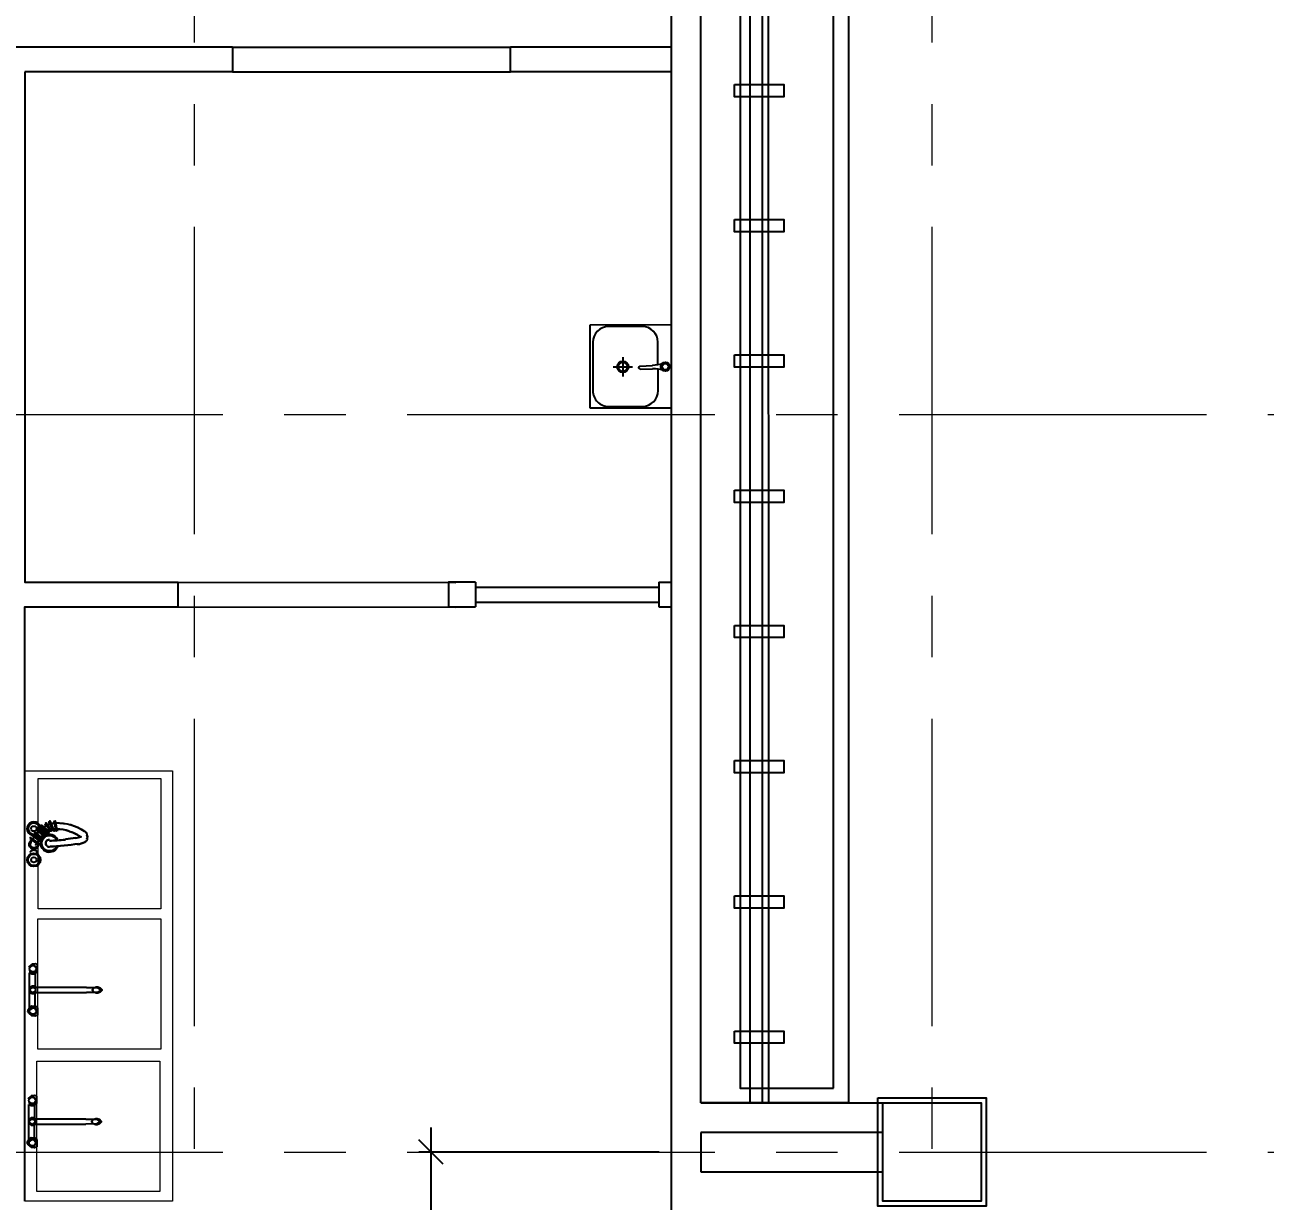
# Model space of a CAD drawing. Header units: millimetres. Extents: x 0 to 8967983, y -224399 to 13801.
# Drawn here: x 61904 to 66949, y -187381 to -182596 of the extents above; entities that cross this region are included whole.
import ezdxf
from ezdxf import colors
from ezdxf.entities.mleader import LeaderData, LeaderLine
from ezdxf.math import Vec2, Vec3

# ---------------------------------------------------------------- set-up
doc = ezdxf.new("R2010")
doc.units = ezdxf.units.MM
doc.header["$LTSCALE"] = 10
doc.linetypes.add('CENTER', pattern=[2, 1.25, -0.25, 0.25, -0.25])
for name, color, linetype, lineweight in [('013', 7, 'Continuous', 13), ('АР_Оси', 142, 'Continuous', 9), ('Оборудование пищеблок', 250, 'Continuous', 5)]:
    doc.layers.add(name, color=color, linetype=linetype, lineweight=lineweight)
doc.layers.add('Архитектура', color=251, linetype='Continuous')
doc.layers.get('0').off()
doc.layers.get('0').freeze()
doc.styles.add('ISOCPEUR', font='isocpeur.TTF', dxfattribs={"width": 0.7})
doc.styles.add('ГОСТ 2.304', font='isocpeur.TTF', dxfattribs={"width": 0.7})
doc.dimstyles.new('СПДС', dxfattribs={"dimscale": 100, "dimtxt": 2.5, "dimasz": 1, "dimexe": 1.5, "dimexo": 0, "dimgap": 1, "dimtad": 1, "dimdec": 0, "dimrnd": 5, "dimtxsty": 'ГОСТ 2.304', "dimblk": 'OBLIQUE', "dimcen": 2.5, "dimdle": 1, "dimadec": 0, "dimazin": 2, "dimtfac": 0.75, "dimtdec": 0, "dimtmove": 1, "dimatfit": 3, "dimfxl": 1, "dimtolj": 1, "dimarcsym": 1})

# ---------------------------------------------------------------- blocks, each defined once
blk = doc.blocks.new('раковина столовая 2')
for points in [[(970111.9, -22806.1), (970111.9, -17235.9), (969511.9, -17235.9), (969511.9, -22806.1)], [(969571.9, -22746.1), (969571.9, -17314), (969951.9, -17314), (969951.9, -22746.1)], [(969974.7, -17564), (969774.7, -17564), (969774.7, -17614), (969974.7, -17614)], [(969974.7, -18114), (969774.7, -18114), (969774.7, -18164), (969974.7, -18164)], [(969974.7, -18664), (969774.7, -18664), (969774.7, -18714), (969974.7, -18714)], [(969974.7, -19214), (969774.7, -19214), (969774.7, -19264), (969974.7, -19264)], [(969974.7, -19764), (969774.7, -19764), (969774.7, -19814), (969974.7, -19814)], [(969974.7, -20314), (969774.7, -20314), (969774.7, -20364), (969974.7, -20364)], [(969974.7, -20864), (969774.7, -20864), (969774.7, -20914), (969974.7, -20914)], [(969974.7, -21414), (969774.7, -21414), (969774.7, -21464), (969974.7, -21464)], [(969974.7, -21964), (969774.7, -21964), (969774.7, -22014), (969974.7, -22014)], [(969974.7, -22514), (969774.7, -22514), (969774.7, -22564), (969974.7, -22564)]]:
    blk.add_lwpolyline(points, close=True)
blk = doc.blocks.new('_DOTSMALL')
at = {"color": 0, "linetype": 'ByBlock', "const_width": 0.5}
blk.add_lwpolyline([(-0.0625, 0, 1), (0.0625, 0, 1)], format="xyb", close=True, dxfattribs=at)
blk = doc.blocks.new('A$C8adc73d5')
at = {"layer": 'Оборудование пищеблок', "color": 217, "true_color": 0x93278f}
for points in [[(1750, 0), (0, 0), (0, 600), (1750, 600)], [(570.1, 51.5), (40.1, 51.5), (40.1, 551.5), (570.1, 551.5)], [(1148.2, 46.9), (618.2, 46.9), (618.2, 546.9), (1148.2, 546.9)], [(1719.4, 46.3), (1189.4, 46.3), (1189.4, 546.3), (1719.4, 546.3)]]:
    blk.add_lwpolyline(points, close=True, dxfattribs=at)
blk = doc.blocks.new('_Oblique')
at = {"color": 0, "linetype": 'ByBlock', "lineweight": -2}
blk.add_line((-0.5, -0.5), (0.5, 0.5), dxfattribs=at)
blk = doc.blocks.new('*D464')
at = {"layer": '013', "color": 0, "linetype": 'ByBlock', "lineweight": -2, "transparency": 16777216}
for p, q in [((63556.4, -189299), (63556.4, -187080.9)), ((64484, -187180.9), (63506.4, -187180.9)), ((64604, -189199), (63506.4, -189199))]:
    blk.add_line(p, q, dxfattribs=at)
at = {"layer": 'Defpoints', "color": 0, "linetype": 'ByBlock', "transparency": 16777216}
for p in [(63556.4, -187180.9), (64534, -187180.9), (64654, -189199)]:
    blk.add_point(p, dxfattribs=at)
at = {"layer": '013', "color": 0, "linetype": 'ByBlock', "lineweight": -2, "transparency": 16777216, "xscale": 100, "yscale": 100, "zscale": 100}
for p, rotation in [((63556.4, -187180.9), 90), ((63556.4, -189199), 270)]:
    blk.add_blockref('_Oblique', p, dxfattribs=dict(at, rotation=rotation))
at = {"layer": '013', "color": 0, "linetype": 'ByBlock', "transparency": 16777216, "insert": (63331.4, -188189.9), "char_height": 250, "attachment_point": 5, "rotation": 90, "style": 'ГОСТ 2.304'}
blk.add_mtext('\\A1;2020', dxfattribs=at)
blk = doc.blocks.new('*D523')
at = {"layer": '013', "color": 0, "linetype": 'ByBlock', "lineweight": -2, "transparency": 16777216}
for p, q in [((47977.1, -6030.5), (47977.1, -6735.6)), ((47015.2, -6130.5), (47015.2, -6735.6)), ((48077.1, -6585.6), (46915.2, -6585.6)), ((69773.4, -206645.8), (69773.4, -207945.8)), ((70483.9, -206745.8), (69623.4, -206745.8)), ((70362, -207845.8), (69623.4, -207845.8))]:
    blk.add_line(p, q, dxfattribs=at)
at = {"layer": 'Defpoints', "color": 0, "linetype": 'ByBlock', "transparency": 16777216}
for p in [(47977.1, -6030.5), (47015.2, -6130.5), (47015.2, -6585.6), (70483.9, -206745.8), (69773.4, -207845.8), (70362, -207845.8)]:
    blk.add_point(p, dxfattribs=at)
at = {"layer": '013', "color": 0, "linetype": 'ByBlock', "lineweight": -2, "transparency": 16777216, "xscale": 100, "yscale": 100, "zscale": 100}
for p, rotation in [((47015.2, -6585.6), 180), ((69773.4, -206745.8), 90), ((69773.4, -207845.8), 270)]:
    blk.add_blockref('_Oblique', p, dxfattribs=dict(at, rotation=rotation))
blk.add_blockref('_Oblique', (47977.1, -6585.6), dxfattribs=at)
at = {"layer": '013', "color": 0, "linetype": 'ByBlock', "transparency": 16777216, "insert": (47496.2, -6360.6), "char_height": 250, "attachment_point": 5, "style": 'ГОСТ 2.304'}
blk.add_mtext('\\A1;960', dxfattribs=at)
at = {"layer": '013', "color": 0, "linetype": 'ByBlock', "transparency": 16777216, "insert": (69548.4, -207295.8), "char_height": 250, "attachment_point": 5, "rotation": 90, "style": 'ГОСТ 2.304'}
blk.add_mtext('\\A1;1100', dxfattribs=at)
blk = doc.blocks.new('*D524')
at = {"layer": '013', "color": 0, "linetype": 'ByBlock', "lineweight": -2, "transparency": 16777216}
for p, q in [((49025.2, -5880.5), (49025.2, -5780.5)), ((48615.2, -5880.5), (49175.2, -5880.5)), ((49025.2, -5880.5), (49025.2, -6030.5)), ((49025.2, -5880.5), (49025.2, -6030.5)), ((48492.4, -6030.5), (49175.2, -6030.5)), ((49025.2, -6030.5), (49025.2, -6130.5)), ((49025.2, -6728.6), (49025.2, -6030.5)), ((70806.5, -197915.9), (70806.5, -197815.9)), ((71073.3, -197915.9), (70656.5, -197915.9)), ((70806.5, -197965.9), (70806.5, -197915.9)), ((70806.5, -197965.9), (70806.5, -197915.9)), ((70806.5, -197940.9), (70271.1, -198142.2)), ((71121.1, -197965.9), (70656.5, -197965.9)), ((70806.5, -197965.9), (70806.5, -198065.9)), ((70271.1, -198142.2), (70271.1, -198552.2))]:
    blk.add_line(p, q, dxfattribs=at)
at = {"layer": 'Defpoints', "color": 0, "linetype": 'ByBlock', "transparency": 16777216}
for p in [(48615.2, -5880.5), (48492.4, -6030.5), (49025.2, -6030.5), (70806.5, -197915.9), (71073.3, -197915.9), (71121.1, -197965.9)]:
    blk.add_point(p, dxfattribs=at)
at = {"layer": '013', "color": 0, "linetype": 'ByBlock', "lineweight": -2, "transparency": 16777216, "xscale": 100, "yscale": 100, "zscale": 100}
for p, rotation in [((49025.2, -5880.5), 270), ((49025.2, -6030.5), 90), ((70806.5, -197915.9), 270), ((70806.5, -197965.9), 90)]:
    blk.add_blockref('_Oblique', p, dxfattribs=dict(at, rotation=rotation))
at = {"layer": '013', "color": 0, "linetype": 'ByBlock', "transparency": 16777216, "char_height": 250, "attachment_point": 5, "rotation": 90, "style": 'ГОСТ 2.304'}
for s, insert in [('\\A1;150', (48800.2, -6479.8)), ('\\A1;50', (70046.1, -198347.2))]:
    blk.add_mtext(s, dxfattribs=dict(at, insert=insert))

msp = doc.modelspace()

# ---------------------------------------------------------------- linework, layer by layer
at = {"layer": 'АР_Оси', "linetype": 'CENTER', "ltscale": 100}
for p, q in [((62593.5, -165418.4), (62593.5, -219574)), ((65593.5, -165418.4), (65593.5, -218939.1)), ((41459.8, -184180.9), (116782.1, -184180.9)), ((41459.8, -187180.9), (116782.1, -187180.9))]:
    msp.add_line(p, q, dxfattribs=at)
at = {"layer": 'Архитектура', "lineweight": 25, "transparency": 33554684}
for p, q in [((62749.5, -182687.3), (61804.6, -182687.3)), ((62749.4, -182687.3), (63879.5, -182687.5)), ((62749.5, -182687.3), (62749.5, -182787.3)), ((64534.1, -182687.2), (63879.5, -182687.2)), ((63879.5, -182787.3), (63879.5, -182687.2)), ((62749.5, -182787.3), (61904.6, -182787.3)), ((62749.5, -182787.3), (63879.5, -182787.7)), ((64534.1, -182787.2), (63879.5, -182787.2)), ((64534, -183816.9), (64202, -183817.5)), ((64202, -183817.5), (64202.6, -184154.5)), ((64415.1, -183823.1), (64278.1, -183823.4)), ((64534.6, -184153.9), (64534, -183816.9)), ((64214.2, -183887.5), (64214.5, -184084.5)), ((64479.3, -183979.6), (64479.2, -183887)), ((64336.2, -183948.6), (64336.4, -184026.9)), ((64297.5, -183987.4), (64375.8, -183987.2)), ((64401.5, -183990.8), (64401.6, -183990)), ((64401.6, -183991.7), (64401.5, -183990.8)), ((64401.6, -183990), (64401.7, -183989.2)), ((64401.8, -183992.5), (64401.6, -183991.7)), ((64401.7, -183989.2), (64402, -183988.4)), ((64401.8, -183989.7), (64402, -183988.7)), ((64401.8, -183989.7), (64402, -183988.7)), ((64401.8, -183990.8), (64401.8, -183989.7)), ((64401.8, -183990.8), (64401.8, -183989.7)), ((64401.9, -183991.9), (64401.8, -183990.8)), ((64401.9, -183991.9), (64401.8, -183990.8)), ((64402.2, -183993.3), (64401.8, -183992.5)), ((64402.2, -183993), (64401.9, -183991.9)), ((64402.2, -183993), (64401.9, -183991.9)), ((64402, -183988.4), (64402.4, -183987.8)), ((64402.1, -183988.3), (64402.5, -183987.2)), ((64402.1, -183988.3), (64402.5, -183987.2)), ((64402.7, -183993.6), (64402.2, -183992.6)), ((64402.7, -183993.6), (64402.2, -183992.6)), ((64402.5, -183993.8), (64402.2, -183993.3)), ((64402.5, -183987.2), (64403, -183986.3)), ((64402.5, -183987.2), (64403, -183986.3)), ((64403.3, -183994.5), (64402.7, -183993.6)), ((64403.3, -183994.5), (64402.7, -183993.6)), ((64403, -183986.3), (64403.7, -183985.5)), ((64403, -183986.3), (64403.7, -183985.5)), ((64404, -183995.3), (64403.3, -183994.5)), ((64404, -183995.3), (64403.3, -183994.5)), ((64403.7, -183985.5), (64404.5, -183984.8)), ((64404.9, -183996), (64404, -183995.3)), ((64404.5, -183984.8), (64405.4, -183984.3)), ((64404.5, -183984.8), (64405.4, -183984.3)), ((64405.8, -183996.4), (64404.9, -183996)), ((64405.4, -183984.3), (64406.4, -183984)), ((64405.4, -183984.3), (64406.4, -183984)), ((64406.8, -183996.7), (64405.8, -183996.4)), ((64406.8, -183996.7), (64405.8, -183996.4)), ((64406.4, -183984), (64455.8, -183982.5)), ((64406.8, -183996.7), (64457.1, -183995.2)), ((64406.8, -183996.7), (64457.1, -183995.2)), ((64455.7, -183982.5), (64455.8, -183982.5)), ((64455.8, -183982.5), (64456.8, -183982.3)), ((64455.8, -183982.5), (64456.8, -183982.3)), ((64468.1, -183981.1), (64456.8, -183982.3)), ((64468.6, -183995.8), (64457.1, -183995.2)), ((64478.4, -183979.8), (64468.1, -183981.1)), ((64479.5, -183996.8), (64468.6, -183995.8)), ((64486.3, -183978.4), (64478.4, -183979.8)), ((64479.5, -184084), (64479.4, -183996.7)), ((64487.5, -183997.6), (64479.5, -183996.7)), ((64492.2, -183977), (64486.3, -183978.4)), ((64493.4, -183998.7), (64487.5, -183997.6)), ((64495.3, -183975.5), (64492, -183977)), ((64495.3, -183975.5), (64492, -183977)), ((64496.7, -184000), (64493.3, -183998.7)), ((64202.6, -184154.5), (64534.6, -184153.9)), ((64278.6, -184148.4), (64415.6, -184148.1)), ((62527, -184863.7, 0), (63657, -184864, 0)), ((63735.5, -184883.7, 0), (64485.5, -184883.7, 0)), ((62527.1, -184963.7, 0), (63657.1, -184964.2, 0)), ((64483.2, -184946.2, 0), (63735.5, -184946.2, 0)), ((61920.5, -186427.6), (61933.5, -186416.7)), ((61920.5, -186427.6), (61933.5, -186416.7)), ((61922.5, -186431.6), (61946.5, -186415.7)), ((61922.5, -186431.6), (61946.5, -186415.7)), ((61932.5, -186420.7), (61923.5, -186430.6)), ((61932.5, -186420.7), (61923.5, -186430.6)), ((61932.5, -186420.7), (61942.5, -186420.7)), ((61932.5, -186420.7), (61942.5, -186420.7)), ((61946.5, -186415.7), (61933.5, -186416.7)), ((61952.5, -186430.7), (61942.5, -186420.7)), ((61952.5, -186430.7), (61942.5, -186420.7)), ((61955.5, -186418.7), (61946.5, -186415.7)), ((61955.5, -186418.7), (61946.5, -186415.7)), ((61956.5, -186448.7), (61955.5, -186418.7)), ((61956.5, -186448.7), (61955.5, -186418.7)), ((61943.5, -186453.7), (61923.5, -186439.6)), ((61923.5, -186439.6), (61925.5, -186450.6)), ((61943.5, -186453.7), (61923.5, -186439.6)), ((61923.5, -186439.6), (61925.5, -186450.6)), ((61923.5, -186442.6), (61932.5, -186452.7)), ((61923.5, -186442.6), (61932.5, -186452.7)), ((61923.5, -186452.6), (61932.5, -186456.7)), ((61923.5, -186452.6), (61932.5, -186456.7)), ((61923.6, -186590.8), (61923.5, -186452.6)), ((61925.5, -186450.6), (61934.5, -186455.7)), ((61925.5, -186450.6), (61934.5, -186455.7)), ((61932.5, -186452.7), (61942.5, -186452.7)), ((61932.5, -186452.7), (61942.5, -186452.7)), ((61932.5, -186456.7), (61943.5, -186455.7)), ((61932.5, -186456.7), (61943.5, -186455.7)), ((61934.5, -186455.7), (61943.5, -186453.7)), ((61934.5, -186455.7), (61943.5, -186453.7)), ((61942.5, -186452.7), (61952.5, -186442.7)), ((61942.5, -186452.7), (61952.5, -186442.7)), ((61943.5, -186453.7), (61946.5, -186456.7)), ((61943.5, -186453.7), (61946.5, -186456.7)), ((61946.5, -186456.7), (61943.5, -186455.7)), ((61946.5, -186456.7), (61943.5, -186455.7)), ((61946.1, -186456.6), (61946.2, -186511.7)), ((61946.5, -186456.7), (61956.5, -186448.7)), ((61946.5, -186456.7), (61956.5, -186448.7)), ((61952.5, -186442.7), (61952.5, -186430.7)), ((61952.5, -186442.7), (61952.5, -186430.7)), ((61931.4, -186509.7), (61924.3, -186516.6)), ((61931.4, -186509.7), (61924.3, -186516.6)), ((61934.4, -186511.7), (61924.3, -186518.6)), ((61934.4, -186511.7), (61924.3, -186518.6)), ((61924.3, -186516.6), (61924.3, -186526.6)), ((61924.3, -186516.6), (61924.3, -186526.6)), ((61924.3, -186524.6), (61934.3, -186531.7)), ((61924.3, -186524.6), (61934.3, -186531.7)), ((61924.3, -186526.6), (61931.3, -186533.7)), ((61924.3, -186526.6), (61931.3, -186533.7)), ((61932.4, -186506.7), (61925.3, -186515.6)), ((61932.4, -186506.7), (61925.3, -186515.6)), ((61925.3, -186515.6), (61925.3, -186527.6)), ((61925.3, -186515.6), (61925.3, -186527.6)), ((61925.3, -186527.6), (61932.3, -186536.7)), ((61925.3, -186527.6), (61932.3, -186536.7)), ((61942.4, -186509.7), (61931.4, -186509.7)), ((61942.4, -186509.7), (61931.4, -186509.7)), ((61942.4, -186506.7), (61932.4, -186506.7)), ((61942.4, -186506.7), (61932.4, -186506.7)), ((61934.3, -186511.6), (61940.1, -186511.6)), ((61940.1, -186511.6), (61949.3, -186518.6)), ((61940.1, -186531.7), (61949.3, -186524.6)), ((61942.3, -186533.7), (61949.3, -186526.7)), ((61942.3, -186533.7), (61949.3, -186526.7)), ((61942.3, -186536.7), (61949.3, -186527.7)), ((61942.3, -186536.7), (61949.3, -186527.7)), ((61949.3, -186515.7), (61942.4, -186506.7)), ((61949.3, -186515.7), (61942.4, -186506.7)), ((61949.3, -186516.7), (61942.4, -186509.7)), ((61949.3, -186516.7), (61942.4, -186509.7)), ((62155.2, -186511.5), (61946.2, -186511.7)), ((61949.3, -186527.7), (61949.3, -186515.7)), ((61949.3, -186527.7), (61949.3, -186515.7)), ((62155.2, -186511.5), (62199.2, -186511.5)), ((62179.2, -186519.5), (62185.2, -186512.5)), ((62179.2, -186523.5), (62179.2, -186519.5)), ((62185.2, -186530.5), (62179.2, -186523.5)), ((62185.2, -186512.5), (62195.2, -186508.5)), ((62195.2, -186508.5), (62201.2, -186508.5)), ((62199.2, -186511.5), (62211.2, -186518.5)), ((62211.2, -186524.5), (62199.2, -186531.5)), ((62201.2, -186508.5), (62211.2, -186512.5)), ((62211.2, -186512.5), (62217.2, -186519.5)), ((62211.2, -186518.5), (62211.2, -186524.5)), ((62217.2, -186523.5), (62211.2, -186530.5)), ((62217.2, -186519.5), (62217.2, -186523.5)), ((61931.3, -186533.7), (61942.3, -186533.7)), ((61931.3, -186533.7), (61942.3, -186533.7)), ((61932.3, -186536.7), (61942.3, -186536.7)), ((61932.3, -186536.7), (61942.3, -186536.7)), ((61934.3, -186531.7), (61940.1, -186531.7)), ((61946.2, -186531.7), (62155.2, -186531.5)), ((61946.2, -186586.8), (61946.2, -186531.7)), ((62199.2, -186531.5), (62155.2, -186531.5)), ((62195.2, -186534.5), (62185.2, -186530.5)), ((62201.2, -186534.5), (62195.2, -186534.5)), ((62211.2, -186530.5), (62201.2, -186534.5)), ((61916.7, -186610.8), (61919.6, -186601.8)), ((61916.7, -186610.8), (61919.6, -186601.8)), ((61920.7, -186615.8), (61916.7, -186610.8)), ((61920.7, -186615.8), (61916.7, -186610.8)), ((61923.6, -186590.8), (61919.6, -186601.8)), ((61923.6, -186590.8), (61919.6, -186601.8)), ((61920.7, -186615.8), (61923.7, -186613.8)), ((61920.7, -186615.8), (61923.7, -186613.8)), ((61920.7, -186615.8), (61933.7, -186626.7)), ((61920.7, -186615.8), (61933.7, -186626.7)), ((61921.6, -186604.8), (61923.6, -186603.8)), ((61921.6, -186604.8), (61923.6, -186603.8)), ((61921.6, -186604.8), (61922.7, -186611.8)), ((61921.6, -186604.8), (61922.7, -186611.8)), ((61922.7, -186611.8), (61946.7, -186627.7)), ((61923.7, -186613.8), (61922.7, -186611.8)), ((61922.7, -186611.8), (61946.7, -186627.7)), ((61923.7, -186613.8), (61922.7, -186611.8)), ((61923.6, -186590.8), (61932.6, -186586.8)), ((61923.6, -186590.8), (61932.6, -186586.8)), ((61943.6, -186589.7), (61923.6, -186603.8)), ((61943.6, -186589.7), (61923.6, -186603.8)), ((61923.6, -186600.8), (61932.6, -186590.8)), ((61923.6, -186600.8), (61932.6, -186590.8)), ((61923.6, -186603.8), (61925.6, -186592.8)), ((61923.6, -186603.8), (61925.6, -186592.8)), ((61923.7, -186612.8), (61923.6, -186600.8)), ((61923.7, -186612.8), (61923.6, -186600.8)), ((61932.7, -186622.8), (61923.7, -186612.8)), ((61932.7, -186622.8), (61923.7, -186612.8)), ((61925.6, -186592.8), (61934.6, -186587.7)), ((61925.6, -186592.8), (61934.6, -186587.7)), ((61932.6, -186586.8), (61943.6, -186587.7)), ((61932.6, -186586.8), (61943.6, -186587.7)), ((61932.6, -186590.8), (61942.6, -186590.7)), ((61932.6, -186590.8), (61942.6, -186590.7)), ((61932.7, -186622.8), (61942.7, -186622.7)), ((61932.7, -186622.8), (61942.7, -186622.7)), ((61946.7, -186627.7), (61933.7, -186626.7)), ((61934.6, -186587.7), (61943.6, -186589.7)), ((61934.6, -186587.7), (61943.6, -186589.7)), ((61942.6, -186590.7), (61952.6, -186600.7)), ((61942.6, -186590.7), (61952.6, -186600.7)), ((61952.7, -186612.7), (61942.7, -186622.7)), ((61952.7, -186612.7), (61942.7, -186622.7)), ((61946.6, -186586.7), (61943.6, -186587.7)), ((61943.6, -186589.7), (61946.6, -186586.7)), ((61946.6, -186586.7), (61943.6, -186587.7)), ((61943.6, -186589.7), (61946.6, -186586.7)), ((61946.6, -186586.7), (61956.6, -186594.7)), ((61946.6, -186586.7), (61956.6, -186594.7)), ((61955.7, -186624.7), (61946.7, -186627.7)), ((61955.7, -186624.7), (61946.7, -186627.7)), ((61952.6, -186600.7), (61952.7, -186612.7)), ((61952.6, -186600.7), (61952.7, -186612.7)), ((61956.6, -186594.7), (61955.7, -186624.7)), ((61956.6, -186594.7), (61955.7, -186624.7)), ((61917.9, -186963.1), (61931, -186952.1)), ((61917.9, -186963.1), (61931, -186952.1)), ((61919.9, -186967.1), (61944, -186951.2)), ((61919.9, -186967.1), (61944, -186951.2)), ((61930, -186956.1), (61920.9, -186966.1)), ((61930, -186956.1), (61920.9, -186966.1)), ((61940.9, -186989.2), (61920.9, -186975.1)), ((61920.9, -186975.1), (61922.9, -186986.1)), ((61940.9, -186989.2), (61920.9, -186975.1)), ((61920.9, -186975.1), (61922.9, -186986.1)), ((61920.9, -186978.1), (61929.9, -186988.1)), ((61920.9, -186978.1), (61929.9, -186988.1)), ((61930, -186956.1), (61940, -186956.2)), ((61930, -186956.1), (61940, -186956.2)), ((61944, -186951.2), (61931, -186952.1)), ((61939.9, -186988.2), (61949.9, -186978.2)), ((61939.9, -186988.2), (61949.9, -186978.2)), ((61949.9, -186966.2), (61940, -186956.2)), ((61949.9, -186966.2), (61940, -186956.2)), ((61953, -186954.2), (61944, -186951.2)), ((61953, -186954.2), (61944, -186951.2)), ((61949.9, -186978.2), (61949.9, -186966.2)), ((61949.9, -186978.2), (61949.9, -186966.2)), ((61953.9, -186984.2), (61953, -186954.2)), ((61953.9, -186984.2), (61953, -186954.2)), ((61920.9, -186988.1), (61929.9, -186992.1)), ((61920.9, -186988.1), (61929.9, -186992.1)), ((61921, -187126.3), (61920.9, -186988.1)), ((61922.9, -186986.1), (61931.9, -186991.1)), ((61922.9, -186986.1), (61931.9, -186991.1)), ((61929.9, -186988.1), (61939.9, -186988.2)), ((61929.9, -186988.1), (61939.9, -186988.2)), ((61929.9, -186992.1), (61940.9, -186991.2)), ((61929.9, -186992.1), (61940.9, -186991.2)), ((61931.9, -186991.1), (61940.9, -186989.2)), ((61931.9, -186991.1), (61940.9, -186989.2)), ((61940.9, -186989.2), (61943.9, -186992.2)), ((61940.9, -186989.2), (61943.9, -186992.2)), ((61943.9, -186992.2), (61940.9, -186991.2)), ((61943.9, -186992.2), (61940.9, -186991.2)), ((61943.6, -186992.1), (61943.6, -187047.2)), ((61943.9, -186992.2), (61953.9, -186984.2)), ((61943.9, -186992.2), (61953.9, -186984.2)), ((61928.8, -187045.1), (61921.8, -187052.1)), ((61928.8, -187045.1), (61921.8, -187052.1)), ((61931.8, -187047.1), (61921.8, -187054.1)), ((61931.8, -187047.1), (61921.8, -187054.1)), ((61921.8, -187052.1), (61921.8, -187062.1)), ((61921.8, -187052.1), (61921.8, -187062.1)), ((61921.8, -187060.1), (61931.8, -187067.1)), ((61921.8, -187060.1), (61931.8, -187067.1)), ((61921.8, -187062.1), (61928.8, -187069.1)), ((61921.8, -187062.1), (61928.8, -187069.1)), ((61929.8, -187042.1), (61922.8, -187051.1)), ((61929.8, -187042.1), (61922.8, -187051.1)), ((61922.8, -187051.1), (61922.8, -187063.1)), ((61922.8, -187051.1), (61922.8, -187063.1)), ((61922.8, -187063.1), (61929.7, -187072.1)), ((61922.8, -187063.1), (61929.7, -187072.1)), ((61939.8, -187045.2), (61928.8, -187045.1)), ((61939.8, -187045.2), (61928.8, -187045.1)), ((61928.8, -187069.1), (61939.8, -187069.2)), ((61928.8, -187069.1), (61939.8, -187069.2)), ((61929.7, -187072.1), (61939.7, -187072.2)), ((61929.7, -187072.1), (61939.7, -187072.2)), ((61939.8, -187042.2), (61929.8, -187042.1)), ((61939.8, -187042.2), (61929.8, -187042.1)), ((61931.7, -187047.1), (61937.6, -187047.1)), ((61931.8, -187067.1), (61937.6, -187067.1)), ((61937.6, -187047.1), (61946.8, -187054.1)), ((61937.6, -187067.1), (61946.8, -187060.1)), ((61939.7, -187072.2), (61946.8, -187063.2)), ((61939.7, -187072.2), (61946.8, -187063.2)), ((61946.8, -187051.2), (61939.8, -187042.2)), ((61946.8, -187051.2), (61939.8, -187042.2)), ((61946.8, -187052.2), (61939.8, -187045.2)), ((61946.8, -187052.2), (61939.8, -187045.2)), ((61939.8, -187069.2), (61946.8, -187062.2)), ((61939.8, -187069.2), (61946.8, -187062.2)), ((61943.6, -187067.2), (62152.7, -187067)), ((61943.7, -187122.3), (61943.6, -187067.2)), ((62152.7, -187047), (61943.7, -187047.2)), ((61946.8, -187063.2), (61946.8, -187051.2)), ((61946.8, -187063.2), (61946.8, -187051.2)), ((62152.7, -187047), (62196.7, -187046.9)), ((62196.7, -187066.9), (62152.7, -187067)), ((62176.7, -187055), (62182.7, -187048)), ((62176.7, -187059), (62176.7, -187055)), ((62182.7, -187066), (62176.7, -187059)), ((62182.7, -187048), (62192.7, -187043.9)), ((62192.7, -187069.9), (62182.7, -187066)), ((62192.7, -187043.9), (62198.7, -187043.9)), ((62198.7, -187069.9), (62192.7, -187069.9)), ((62196.7, -187046.9), (62208.7, -187053.9)), ((62208.7, -187059.9), (62196.7, -187066.9)), ((62198.7, -187043.9), (62208.7, -187047.9)), ((62208.7, -187065.9), (62198.7, -187069.9)), ((62208.7, -187047.9), (62214.7, -187054.9)), ((62208.7, -187053.9), (62208.7, -187059.9)), ((62214.7, -187058.9), (62208.7, -187065.9)), ((62214.7, -187054.9), (62214.7, -187058.9)), ((61921, -187126.3), (61917.1, -187137.3)), ((61921, -187126.3), (61917.1, -187137.3)), ((61921, -187126.3), (61930, -187122.2)), ((61921, -187126.3), (61930, -187122.2)), ((61941, -187125.2), (61921.1, -187139.3)), ((61941, -187125.2), (61921.1, -187139.3)), ((61921.1, -187136.3), (61930, -187126.2)), ((61921.1, -187136.3), (61930, -187126.2)), ((61921.1, -187139.3), (61923, -187128.3)), ((61921.1, -187139.3), (61923, -187128.3)), ((61923, -187128.3), (61932, -187123.2)), ((61923, -187128.3), (61932, -187123.2)), ((61930, -187122.2), (61941, -187123.2)), ((61930, -187122.2), (61941, -187123.2)), ((61930, -187126.2), (61940, -187126.2)), ((61930, -187126.2), (61940, -187126.2)), ((61932, -187123.2), (61941, -187125.2)), ((61932, -187123.2), (61941, -187125.2)), ((61940, -187126.2), (61950.1, -187136.2)), ((61940, -187126.2), (61950.1, -187136.2)), ((61944, -187122.2), (61941, -187123.2)), ((61941, -187125.2), (61944, -187122.2)), ((61944, -187122.2), (61941, -187123.2)), ((61941, -187125.2), (61944, -187122.2)), ((61944, -187122.2), (61954, -187130.1)), ((61944, -187122.2), (61954, -187130.1)), ((61954, -187130.1), (61953.1, -187160.1)), ((61954, -187130.1), (61953.1, -187160.1)), ((61914.1, -187146.3), (61917.1, -187137.3)), ((61914.1, -187146.3), (61917.1, -187137.3)), ((61918.1, -187151.3), (61914.1, -187146.3)), ((61918.1, -187151.3), (61914.1, -187146.3)), ((61918.1, -187151.3), (61921.1, -187149.3)), ((61918.1, -187151.3), (61921.1, -187149.3)), ((61918.1, -187151.3), (61931.2, -187162.2)), ((61918.1, -187151.3), (61931.2, -187162.2)), ((61919.1, -187140.3), (61921.1, -187139.3)), ((61919.1, -187140.3), (61921.1, -187139.3)), ((61919.1, -187140.3), (61920.1, -187147.3)), ((61919.1, -187140.3), (61920.1, -187147.3)), ((61920.1, -187147.3), (61944.2, -187163.2)), ((61921.1, -187149.3), (61920.1, -187147.3)), ((61920.1, -187147.3), (61944.2, -187163.2)), ((61921.1, -187149.3), (61920.1, -187147.3)), ((61921.1, -187148.3), (61921.1, -187136.3)), ((61921.1, -187148.3), (61921.1, -187136.3)), ((61930.1, -187158.2), (61921.1, -187148.3)), ((61930.1, -187158.2), (61921.1, -187148.3)), ((61930.1, -187158.2), (61940.1, -187158.2)), ((61930.1, -187158.2), (61940.1, -187158.2)), ((61944.2, -187163.2), (61931.2, -187162.2)), ((61950.1, -187148.2), (61940.1, -187158.2)), ((61950.1, -187148.2), (61940.1, -187158.2)), ((61953.1, -187160.1), (61944.2, -187163.2)), ((61953.1, -187160.1), (61944.2, -187163.2)), ((61950.1, -187136.2), (61950.1, -187148.2)), ((61950.1, -187136.2), (61950.1, -187148.2))]:
    msp.add_line(p, q, dxfattribs=at)
for points in [[(64534, -184774.4), (64534, -181260.9), (65393.4, -181260.9)], [(64653.8, -186980.9), (64653.8, -181380.9)], [(64853, -181380.9), (64853.1, -186980.9)], [(64903, -181380.9), (64903.1, -186980.9)], [(64928, -181380.9), (64928.1, -186980.9)], [(64534, -190046.8), (64534, -184774.4)], [(61951.7, -185872.1), (61951.7, -185872.1)], [(61951.7, -185872.1), (61951.7, -185872.1)], [(61960.2, -185859.4), (61960.2, -185859.4)], [(61960.2, -185859.4), (61960.2, -185859.4)], [(61972.9, -185850.9), (61972.9, -185850.9)], [(61972.9, -185850.9), (61972.9, -185850.9)], [(61985.6, -185842.5), (61985.6, -185842.5)], [(61985.6, -185842.5), (61985.6, -185842.5)], [(62006.8, -185838.2), (62006.8, -185838.2)], [(62006.8, -185838.2), (62006.8, -185838.2)], [(62027.9, -185834), (62027.9, -185834)], [(62027.9, -185834), (62027.9, -185834)], [(61943.3, -185880.5), (61943.3, -185880.5)], [(61943.3, -185880.5), (61943.3, -185880.5)], [(61968.7, -185918.6), (61968.7, -185918.6)], [(61968.7, -185918.6), (61968.7, -185918.6)], [(61977.1, -185905.9), (61977.1, -185905.9)], [(61977.1, -185905.9), (61977.1, -185905.9)], [(61985.6, -185897.5), (61985.6, -185897.5)], [(61985.6, -185897.5), (61985.6, -185897.5)], [(61994.1, -185889), (61994.1, -185889)], [(61994.1, -185889), (61994.1, -185889)], [(62002.5, -185880.5), (62002.5, -185880.5)], [(62002.5, -185880.5), (62002.5, -185880.5)], [(62015.2, -185876.3), (62015.2, -185876.3)], [(62015.2, -185876.3), (62015.2, -185876.3)], [(62023.7, -185876.3), (62023.7, -185876.3)], [(62023.7, -185876.3), (62023.7, -185876.3)], [(62032.1, -185876.3), (62032.1, -185876.3)], [(62032.1, -185876.3), (62032.1, -185876.3)], [(61960.2, -185927.1), (61960.2, -185927.1)], [(61960.2, -185927.1), (61960.2, -185927.1)], [(61962.5, -186641), (61962.5, -186641)], [(64654, -186980.9), (65393.5, -186980.9)], [(65393.5, -187100.9), (64654, -187100.9)], [(64654, -187100.9), (64654, -187260.9)], [(61960, -187176.5), (61960, -187176.5)], [(64654, -187260.9), (65393.5, -187260.9)]]:
    msp.add_lwpolyline(points, dxfattribs=at)
at = {"layer": 'Архитектура', "lineweight": 25, "transparency": 33554684, "elevation": 0}
for points in [[(61904.6, -182787.3), (61904.6, -184863.7), (62527.1, -184863.7), (62527.1, -184963.7)], [(63736.6, -184863.7), (63627.1, -184863.7), (63627.1, -184963.7)], [(63736.6, -184863.7), (63736.6, -184963.7)], [(64483.2, -184863.7), (64534, -184863.7)], [(64483.2, -184863.7), (64483.2, -184963.7)], [(61904.6, -187381.2), (61904.6, -184963.7), (62527.1, -184963.7)], [(63627.1, -184963.7), (63736.6, -184963.7)], [(64483.2, -184963.7), (64534, -184963.7)]]:
    msp.add_lwpolyline(points, dxfattribs=at)
at = {"layer": 'Архитектура', "lineweight": 25, "transparency": 33554684}
for points in [[(61968.7, -185866.9, 3.349514), (61951.1, -185891.4, -3.349514)], [(61964.3, -185863.2, 2.5734), (61945.8, -185888.5, -2.5734)], [(61961, -185878, 0.121122), (61964.4, -185867.4, -0.121122)], [(61970.2, -185871.8, 0.020071), (61963.2, -185878.9, -0.020071)], [(61981.2, -185862.7, 0.021049), (61973, -185869.3, -0.021049)], [(61992.7, -185852.5, 0.030446), (61983.3, -185858.1, -0.030446)], [(62009.4, -185845.9, 0.038822), (61996.2, -185850.8, -0.038822)], [(62028.8, -185842.6, 0.043708), (62013.1, -185845, -0.043708)], [(62085.2, -185875.4, 0.073497), (62034.4, -185867.8, -0.073497)], [(61934.4, -185911.4, 1.879148), (61960.2, -185929.6, -1.879148)], [(61932.4, -185912.3, 1.639573), (61960, -185931.8, -1.639573)], [(61949.3, -185889.4, 0.006878), (61943.6, -185897.1, -0.006878)], [(61950.4, -185887.1, 0.111571), (61958.7, -185881.1, -0.111571)], [(61957.6, -185879, 0.006867), (61951.7, -185886.4, -0.006867)], [(61969.2, -185919, 0.921844), (62038.7, -185936.6, -0.921844)], [(61974.2, -185905.7, 0.071497), (61970.1, -185915.1, -0.071497)], [(61977.8, -185908.1, 1.108707), (62034.4, -185936, -1.108707)], [(61984, -185895.5, 0.071236), (61976.5, -185902.5, -0.071236)], [(61986.9, -185898.6, 0.075801), (61979.9, -185905.1, -0.075801)], [(62036.8, -185908.9, 0.423103), (61987.7, -185893.3, -0.423103)], [(62004.6, -185910.2, 1.000049), (62004.6, -185939.8, -1.000049)], [(62032.7, -185910.1, 0.413779), (61989.9, -185896.9, -0.413779)], [(62004.6, -185915.4, 0.008531), (62068.2, -185910.5, -0.008531)], [(62069.9, -185908.1, 0.021688), (62111.6, -185902.5, -0.021688)], [(62129.8, -185897.8, 0.086562), (62084.2, -185876.9, -0.086562)], [(62112.5, -185904.3, 0.048642), (62133.5, -185898.5, -0.048642)], [(62119.3, -185929.8, 0.076793), (62148, -185920, -0.076793)], [(62149.3, -185919.3, 0.128446), (62159.3, -185909.6, -0.128446)], [(62156.6, -185909, 0.263202), (62156.6, -185890.2, -0.263202)], [(61956.5, -185960.2, 0.502962), (61925.9, -185960.2, -0.502962)], [(62007.2, -185938.9, 0.030153), (62121.6, -185927.1, -0.030153)]]:
    msp.add_lwpolyline(points, format="xyb", close=True, dxfattribs=at)
for points in [[(61985.6, -185893.2), (61951.7, -185867.8)], [(61951.7, -185872.1), (61985.6, -185897.5)], [(61960.2, -185863.6), (61994.1, -185889)], [(61998.3, -185884.8), (61964.4, -185859.4)], [(62006.8, -185880.5), (61972.9, -185850.9)], [(61972.9, -185855.1), (62002.5, -185884.8)], [(61985.6, -185846.7), (62011, -185876.3)], [(62015.2, -185876.3), (61989.8, -185842.5)], [(62006.8, -185872.1), (62002.5, -185872.1), (61998.3, -185876.3), (61994.1, -185880.5), (61989.8, -185880.5), (61994.1, -185880.5), (61998.3, -185876.3), (62002.5, -185872.1)], [(62023.7, -185876.3), (62006.8, -185834), (62023.7, -185876.3), (62002.5, -185838.2)], [(62019.4, -185867.8), (62015.2, -185867.8), (62011, -185872.1), (62015.2, -185867.8)], [(62023.7, -185834), (62032.1, -185876.3)], [(62027.9, -185867.8), (62023.7, -185867.8)], [(62036.4, -185876.3), (62027.9, -185834)], [(61964.4, -185927.1), (61926.4, -185901.7)], [(61926.4, -185905.9), (61960.2, -185931.3)], [(61972.9, -185914.4), (61934.8, -185889)], [(61934.8, -185893.2), (61968.7, -185918.6)], [(61977.1, -185905.9), (61943.3, -185880.5)], [(61943.3, -185884.8), (61977.1, -185910.2)], [(61956, -185922.8), (61947.5, -185931.3), (61956, -185922.8), (61960.2, -185914.4)], [(61968.7, -185901.7), (61964.4, -185910.2)], [(61977.1, -185893.2), (61972.9, -185897.5), (61972.9, -185901.7), (61972.9, -185897.5)], [(61985.6, -185884.8), (61985.6, -185889), (61981.4, -185889), (61985.6, -185889)], [(61951.7, -185960.9), (61960.2, -185973.6)], [(65373.5, -186960.9), (65813.5, -186960.9), (65813.5, -187400.9), (65373.5, -187400.9)], [(65393.5, -186980.9), (65793.5, -186980.9), (65793.5, -187380.9), (65393.5, -187380.9)]]:
    msp.add_lwpolyline(points, close=True, dxfattribs=at)
for points in [[(62147.7, -185876.2, -0.098402), (62158, -185888, 0.098402), (62146.6, -185876.8, 0.153885), (62030.7, -185842.5, -0.153885), (62147.7, -185876.2)], [(61928.4, -185919.8, -0.016359), (61941.4, -185900.2, 0.016359), (61928.7, -185921.2, 1.000109), (61953.6, -185937.2, -1.000109), (61928.4, -185919.8)]]:
    msp.add_lwpolyline(points, format="xyb", dxfattribs=at)
for centre, radius in [((64509.3, -183987), 18.3), ((64509.3, -183987), 13), ((61941.2, -185865.7), 10.6), ((61941.2, -185865.7), 10.6), ((61941.2, -185992.7), 27.5), ((61941.2, -185992.7), 27.5), ((61941.2, -185992.7), 23.3), ((61941.2, -185992.7), 23.3), ((61941.2, -185992.7), 10.6), ((61941.2, -185992.7), 10.6), ((61937, -186435.7), 13), ((61937, -186435.7), 13), ((61937.1, -186607.7), 13), ((61937.1, -186607.7), 13), ((61934.4, -186971.1), 13), ((61934.4, -186971.1), 13), ((61934.6, -187143.2), 13), ((61934.6, -187143.2), 13)]:
    msp.add_circle(centre, radius, dxfattribs=at)
for centre, start, end in [((64278.2, -183887.4), 90.1009, 180.1009), ((64415.2, -183887.1), 0.1009, 90.1009), ((64278.5, -184084.4), 180.1009, 270.1009), ((64415.5, -184084.1), 270.1009, 0.1009)]:
    msp.add_arc(centre, 64, start, end, dxfattribs=at)
for major_axis in [(16.4, 16.5), (13.4, 13.5)]:
    msp.add_ellipse((64336.3, -183987.3), major_axis=major_axis, ratio=1, start_param=4.712389, end_param=10.995574, dxfattribs=at)

# ---------------------------------------------------------------- block references
at = {"layer": 'Архитектура', "lineweight": 25, "transparency": 33554684, "xscale": -1}
msp.add_blockref('раковина столовая 2', (1034765.5, -164174.8), dxfattribs=at)
at = {"layer": 'Архитектура', "lineweight": 25, "transparency": 33554684, "rotation": 90}
msp.add_blockref('A$C8adc73d5', (62504.6, -187380.9), dxfattribs=at)

# ---------------------------------------------------------------- dimensions: what is measured, and where the dimension line sits
at = {"layer": '013', "color": 1, "linetype": 'ByBlock'}
for base, p1, p2, middle in [((49025.2, -6030.5), (48615.2, -5880.5), (48492.4, -6030.5), (49072, -6479.8)), ((70806.5, -197915.9), (71121.1, -197965.9), (71073.3, -197915.9), (70271.1, -198242.2))]:
    dim = msp.add_linear_dim(base=base, p1=p1, p2=p2, angle=90, dimstyle='СПДС', dxfattribs=at)
    dim.commit()
    dim.dimension.update_dxf_attribs({"geometry": '*D524', "text_midpoint": middle, "dimtype": 160})
dim = msp.add_linear_dim(base=(47015.2, -6585.6), p1=(47977.1, -6030.5), p2=(47015.2, -6130.5), dimstyle='СПДС', dxfattribs=at)
dim.commit()
dim.dimension.update_dxf_attribs({"geometry": '*D523', "text_midpoint": (47496.2, -6360.6)})
dim = msp.add_linear_dim(base=(69773.4, -207845.8), p1=(70483.9, -206745.8), p2=(70362, -207845.8), angle=90, dimstyle='СПДС', dxfattribs=at)
dim.commit()
dim.dimension.update_dxf_attribs({"geometry": '*D523', "text_midpoint": (69548.4, -207295.8)})
dim = msp.add_linear_dim(base=(63556.4, -187180.9), p1=(64654, -189199), p2=(64534, -187180.9), angle=90, dimstyle='СПДС', override={"dimexe": 0.5, "dimexo": 0.5}, dxfattribs=at)
dim.commit()
dim.dimension.update_dxf_attribs({"geometry": '*D464', "text_midpoint": (63331.4, -188189.9)})

# ---------------------------------------------------------------- leaders
at = {"layer": 'Архитектура', "lineweight": 25, "transparency": 33554684}
ml = msp.add_multileader_mtext('Standard', dxfattribs=at)
ml.set_content('-2,650', color=256, style='ISOCPEUR')
ml.set_leader_properties(color=256, linetype='Continuous', lineweight=-1)
ml.set_arrow_properties(name='DOTSMALL')
ml.build(insert=Vec2(0, 0))
ml.multileader.update_dxf_attribs({"has_text_frame": 1, "text_left_attachment_type": 4, "text_right_attachment_type": 4, "dogleg_length": 100, "arrow_head_size": 180})
ctx = ml.context
ctx.base_point, ctx.char_height, ctx.arrow_head_size, ctx.landing_gap_size, ctx.plane_origin = Vec3(97964.9, -185922.1), 250, 180, 50, Vec3(95803.7, -186513.4)
ctx.left_attachment, ctx.right_attachment = 4, 4
notes = []
notes.append((ctx, [(0, (0, 0, 0), (0, 0), (1, 0), 1, [])]))
ctx.mtext.insert, ctx.mtext.width, ctx.mtext.line_spacing_style, ctx.mtext.flow_direction = Vec3(98014.9, -185588.8), 852.697, 2, 5
ml = msp.add_multileader_mtext('Standard', dxfattribs=at)
ml.set_content('{\\W0.8;-2,250}', color=256, style='ISOCPEUR')
ml.set_leader_properties(color=256, linetype='Continuous', lineweight=-1)
ml.set_arrow_properties(name='DOTSMALL')
ml.build(insert=Vec2(0, 0))
ml.multileader.update_dxf_attribs({"has_text_frame": 1, "text_left_attachment_type": 4, "text_right_attachment_type": 4, "dogleg_length": 100, "arrow_head_size": 180})
ctx = ml.context
ctx.base_point, ctx.char_height, ctx.arrow_head_size, ctx.landing_gap_size, ctx.plane_origin = Vec3(69101.2, -196521.6), 250, 180, 50, Vec3(68896.1, -197241.9)
ctx.left_attachment, ctx.right_attachment = 4, 4
notes.append((ctx, [(0, (0, 0, 0), (0, 0), (1, 0), 1, [])]))
ctx.mtext.insert, ctx.mtext.width, ctx.mtext.defined_height, ctx.mtext.line_spacing_style, ctx.mtext.flow_direction = Vec3(69151.2, -196188.3), 769.989, 343.9, 2, 5
ml = msp.add_multileader_mtext('Standard', dxfattribs=at)
ml.set_content('%%P0,000', color=256, style='ISOCPEUR')
ml.set_leader_properties(color=256, linetype='Continuous', lineweight=-1)
ml.set_arrow_properties(name='DOTSMALL')
ml.build(insert=Vec2(0, 0))
ml.multileader.update_dxf_attribs({"has_text_frame": 1, "text_left_attachment_type": 4, "text_right_attachment_type": 4, "dogleg_length": 100, "arrow_head_size": 180})
ctx = ml.context
ctx.base_point, ctx.char_height, ctx.arrow_head_size, ctx.landing_gap_size, ctx.plane_origin = Vec3(75855.9, -202520.9), 250, 180, 50, Vec3(72784.8, -204110.5)
ctx.left_attachment, ctx.right_attachment = 4, 4
notes.append((ctx, [(0, (0, 0, 0), (0, 0), (1, 0), 1, [])]))
ctx.mtext.insert, ctx.mtext.width, ctx.mtext.line_spacing_style, ctx.mtext.flow_direction = Vec3(75905.9, -202187.6), 852.697, 2, 5
ml = msp.add_multileader_mtext('Standard', dxfattribs=at)
ml.set_content('%%P0,000', color=256, style='ISOCPEUR')
ml.set_leader_properties(color=256, linetype='Continuous', lineweight=-1)
ml.set_arrow_properties(name='DOTSMALL')
ml.build(insert=Vec2(0, 0))
ml.multileader.update_dxf_attribs({"has_text_frame": 1, "text_left_attachment_type": 4, "text_right_attachment_type": 4, "dogleg_length": 100, "arrow_head_size": 180})
ctx = ml.context
ctx.base_point, ctx.char_height, ctx.arrow_head_size, ctx.landing_gap_size, ctx.plane_origin = Vec3(73396.1, -204238.8), 250, 180, 50, Vec3(70277.3, -203473.6)
ctx.left_attachment, ctx.right_attachment = 4, 4
notes.append((ctx, [(0, (0, 0, 0), (0, 0), (1, 0), 1, [])]))
ctx.mtext.insert, ctx.mtext.width, ctx.mtext.line_spacing_style, ctx.mtext.flow_direction = Vec3(73446.1, -203905.4), 852.697, 2, 5
ml = msp.add_multileader_mtext('Standard', dxfattribs=at)
ml.set_content('Л.3', color=256, style='ISOCPEUR')
ml.set_leader_properties(color=256, linetype='Continuous', lineweight=-1)
ml.set_arrow_properties(name='DOTSMALL')
ml.build(insert=Vec2(0, 0))
ml.multileader.update_dxf_attribs({"has_text_frame": 1, "text_left_attachment_type": 4, "text_right_attachment_type": 4, "dogleg_length": 100, "arrow_head_size": 180})
ctx = ml.context
ctx.base_point, ctx.char_height, ctx.arrow_head_size, ctx.landing_gap_size, ctx.plane_origin = Vec3(73917.9, -204990.7), 250, 180, 50, Vec3(98695.6, -215170.2)
ctx.left_attachment, ctx.right_attachment = 4, 4
notes.append((ctx, [(0, (0, 0, 0), (0, 0), (1, 0), 1, [])]))
ctx.mtext.insert, ctx.mtext.width, ctx.mtext.line_spacing_style, ctx.mtext.flow_direction = Vec3(73967.9, -204657.4), 852.697, 2, 5
for ctx, leaders in notes:
    for number, flags, end, landing, length, lines in leaders:
        leader = LeaderData()
        leader.index, (leader.has_last_leader_line, leader.has_dogleg_vector, leader.attachment_direction) = number, flags
        leader.last_leader_point, leader.dogleg_vector, leader.dogleg_length = Vec3(end), Vec3(landing), length
        for number, points, colour, breaks in lines:
            line = LeaderLine()
            line.index, line.vertices, line.color, line.breaks = number, Vec3.list(points), colors.encode_raw_color(colour), breaks
            leader.lines.append(line)
        ctx.leaders.append(leader)

doc.saveas('drawing.dxf')
